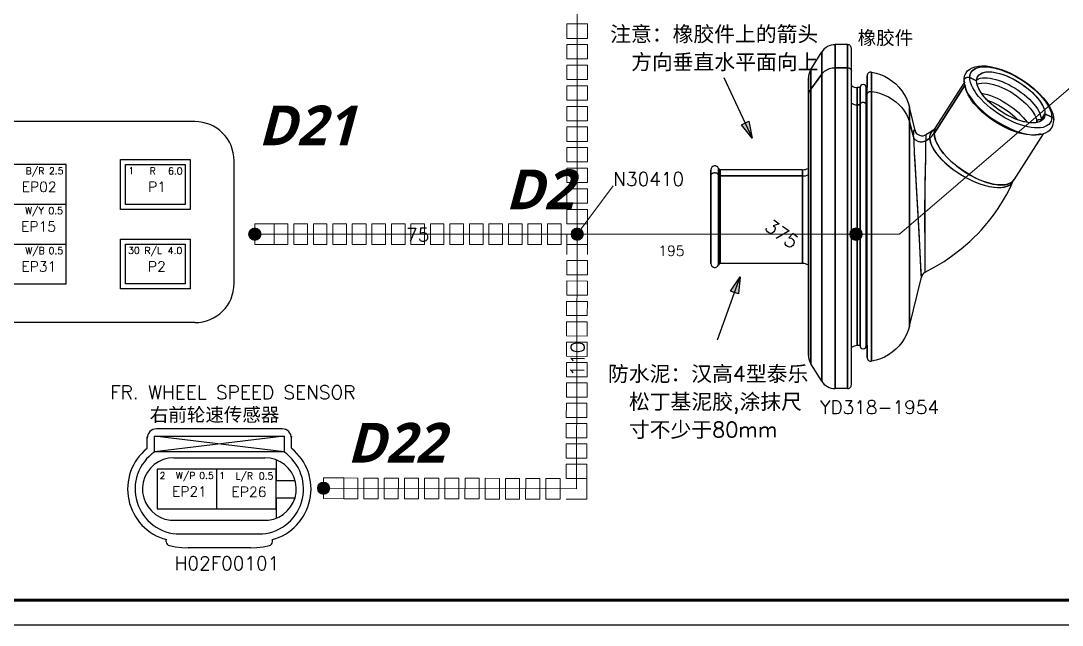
# Model space of a CAD drawing. Header units: millimetres. Extents: x 6 to 3615, y 6 to 858.
# Drawn here: x 893.5 to 1103.4, y 6.5 to 128.2 of the extents above; entities that cross this region are included whole.
import ezdxf

# ---------------------------------------------------------------- set-up
doc = ezdxf.new("R2010")
doc.units = ezdxf.units.MM
doc.styles.add('SegoeUIBoldItalic_Style', font='segoeuiz.ttf')
doc.styles.add('Simplex_Style', font='simplex_.ttf')

msp = doc.modelspace()

# ---------------------------------------------------------------- hatches: boundary and pattern name
for points in [[(1040.27, 108), (1040.93, 104.59), (1038.74, 107.29)], [(1036.57, 73.79), (1038.52, 76.67), (1038.16, 73.22)]]:
    msp.add_hatch(color=0).paths.add_polyline_path(points)
h = msp.add_hatch(color=0)
edge = h.paths.add_edge_path()
edge.add_arc((940.65, 85.27), 1.25, 0, 360)
h = msp.add_hatch(color=0)
edge = h.paths.add_edge_path()
edge.add_arc((940.65, 85.27), 1.25, 0, 360)
h = msp.add_hatch(color=0)
edge = h.paths.add_edge_path()
edge.add_arc((1005.65, 85.27), 1.25, 0, 360)
h = msp.add_hatch(color=0)
edge = h.paths.add_edge_path()
edge.add_arc((1005.65, 85.27), 1.25, 0, 360)
h = msp.add_hatch(color=0)
edge = h.paths.add_edge_path()
edge.add_arc((1061.85, 85.27), 1.25, 0, 360)
h = msp.add_hatch(color=0)
edge = h.paths.add_edge_path()
edge.add_arc((1061.85, 85.27), 1.25, 0, 360)
h = msp.add_hatch(color=0)
edge = h.paths.add_edge_path()
edge.add_arc((954.51, 34.08), 1.25, 0, 360)
h = msp.add_hatch(color=0)
edge = h.paths.add_edge_path()
edge.add_arc((954.51, 34.08), 1.25, 0, 360)

# ---------------------------------------------------------------- linework, layer by layer
at = {"color": 0, "linetype": 'Continuous', "lineweight": 13, "flags": 128}
for points in [[(1005.65, 195.27), (1005.65, 85.27)], [(1070.65, 85.27), (1105.65, 115.27)], [(1005.65, 85.27), (1012.9, 95.01)], [(1005.65, 85.27), (940.65, 85.27)], [(1005.65, 85.27), (1005.48, 33.95)], [(1005.65, 85.27), (1070.65, 85.27)], [(1005.48, 33.95), (954.51, 34.08)]]:
    msp.add_lwpolyline(points, dxfattribs=at)
for points in [[(1007.73, 124.7), (1007.73, 127.61), (1003.57, 127.61), (1003.57, 124.7), (1007.73, 124.7)], [(1007.73, 120.55), (1007.73, 123.46), (1003.57, 123.46), (1003.57, 120.55), (1007.73, 120.55)], [(1007.73, 116.4), (1007.73, 119.31), (1003.57, 119.31), (1003.57, 116.4), (1007.73, 116.4)], [(1007.73, 112.25), (1007.73, 115.16), (1003.57, 115.16), (1003.57, 112.25), (1007.73, 112.25)], [(1007.73, 108.1), (1007.73, 111.01), (1003.57, 111.01), (1003.57, 108.1), (1007.73, 108.1)], [(1007.73, 103.95), (1007.73, 106.86), (1003.57, 106.86), (1003.57, 103.95), (1007.73, 103.95)], [(1007.73, 99.8), (1007.73, 102.71), (1003.57, 102.71), (1003.57, 99.8), (1007.73, 99.8)], [(1007.73, 95.65), (1007.73, 98.56), (1003.57, 98.56), (1003.57, 95.65), (1007.73, 95.65)], [(1007.73, 91.5), (1007.73, 94.41), (1003.57, 94.41), (1003.57, 91.5), (1007.73, 91.5)], [(1007.73, 87.35), (1007.73, 90.25), (1003.57, 90.25), (1003.57, 87.35), (1007.73, 87.35)], [(940.65, 83.18), (940.65, 87.35)], [(940.65, 87.35), (944.58, 87.35)], [(944.58, 83.18), (947.34, 83.18), (947.34, 87.35), (944.58, 87.35), (944.58, 83.18)], [(948.52, 83.18), (951.27, 83.18), (951.27, 87.35), (948.52, 87.35), (948.52, 83.18)], [(952.45, 83.18), (955.2, 83.18), (955.2, 87.35), (952.45, 87.35), (952.45, 83.18)], [(956.38, 83.18), (959.13, 83.18), (959.13, 87.35), (956.38, 87.35), (956.38, 83.18)], [(960.31, 83.18), (963.07, 83.18), (963.07, 87.35), (960.31, 87.35), (960.31, 83.18)], [(964.24, 83.18), (967, 83.18), (967, 87.35), (964.24, 87.35), (964.24, 83.18)], [(968.18, 83.18), (970.93, 83.18), (970.93, 87.35), (968.18, 87.35), (968.18, 83.18)], [(972.11, 83.18), (974.86, 83.18), (974.86, 87.35), (972.11, 87.35), (972.11, 83.18)], [(976.04, 83.18), (978.79, 83.18), (978.79, 87.35), (976.04, 87.35), (976.04, 83.18)], [(979.97, 83.18), (982.73, 83.18), (982.73, 87.35), (979.97, 87.35), (979.97, 83.18)], [(983.91, 83.18), (986.66, 83.18), (986.66, 87.35), (983.91, 87.35), (983.91, 83.18)], [(987.84, 83.18), (990.59, 83.18), (990.59, 87.35), (987.84, 87.35), (987.84, 83.18)], [(991.77, 83.18), (994.52, 83.18), (994.52, 87.35), (991.77, 87.35), (991.77, 83.18)], [(995.7, 83.18), (998.46, 83.18), (998.46, 87.35), (995.7, 87.35), (995.7, 83.18)], [(999.64, 83.18), (1002.39, 83.18), (1002.39, 87.35), (999.64, 87.35), (999.64, 83.18)], [(1003.57, 87.35), (1003.57, 87.35)], [(1003.57, 87.35), (1003.57, 87.35)], [(1007.73, 83.18), (1007.73, 87.35)], [(1003.57, 85.27), (1003.55, 81.17)], [(1007.73, 85.26), (1003.57, 85.27)], [(1007.73, 85.26), (1007.72, 81.16)], [(940.65, 83.18), (944.58, 83.18)], [(1003.57, 83.18), (1007.73, 83.18)], [(1007.71, 77.05), (1007.72, 79.93), (1003.55, 79.94), (1003.54, 77.07), (1007.71, 77.05)], [(1007.69, 72.95), (1007.7, 75.82), (1003.54, 75.84), (1003.53, 72.96), (1007.69, 72.95)], [(1007.68, 68.85), (1007.69, 71.72), (1003.52, 71.73), (1003.51, 68.86), (1007.68, 68.85)], [(1007.67, 64.75), (1007.68, 67.62), (1003.51, 67.63), (1003.5, 64.76), (1007.67, 64.75)], [(1007.65, 60.64), (1007.66, 63.52), (1003.5, 63.53), (1003.49, 60.66), (1007.65, 60.64)], [(1007.64, 56.54), (1007.65, 59.41), (1003.48, 59.43), (1003.47, 56.55), (1007.64, 56.54)], [(1007.63, 52.44), (1007.64, 55.31), (1003.47, 55.32), (1003.46, 52.45), (1007.63, 52.44)], [(1007.61, 48.34), (1007.62, 51.21), (1003.46, 51.22), (1003.45, 48.35), (1007.61, 48.34)], [(1007.6, 44.23), (1007.61, 47.1), (1003.44, 47.12), (1003.43, 44.25), (1007.6, 44.23)], [(1007.59, 40.13), (1007.6, 43), (1003.43, 43.02), (1003.42, 40.14), (1007.59, 40.13)], [(1007.57, 36.03), (1007.58, 38.9), (1003.42, 38.91), (1003.41, 36.04), (1007.57, 36.03)], [(954.5, 31.99), (954.51, 36.16)], [(954.51, 36.16), (958.59, 36.15)], [(958.58, 31.98), (961.43, 31.98), (961.44, 36.14), (958.59, 36.15), (958.58, 31.98)], [(962.65, 31.97), (965.5, 31.97), (965.51, 36.13), (962.66, 36.14), (962.65, 31.97)], [(966.72, 31.96), (969.58, 31.96), (969.59, 36.12), (966.73, 36.13), (966.72, 31.96)], [(970.8, 31.95), (973.65, 31.95), (973.66, 36.11), (970.81, 36.12), (970.8, 31.95)], [(974.87, 31.94), (977.73, 31.94), (977.74, 36.1), (974.88, 36.11), (974.87, 31.94)], [(978.95, 31.93), (981.8, 31.93), (981.81, 36.09), (978.96, 36.1), (978.95, 31.93)], [(983.02, 31.92), (985.88, 31.92), (985.89, 36.08), (983.03, 36.09), (983.02, 31.92)], [(987.1, 31.91), (989.95, 31.91), (989.96, 36.07), (987.11, 36.08), (987.1, 31.91)], [(991.17, 31.9), (994.03, 31.9), (994.04, 36.06), (991.18, 36.07), (991.17, 31.9)], [(995.25, 31.89), (998.1, 31.89), (998.11, 36.05), (995.26, 36.06), (995.25, 31.89)], [(999.32, 31.88), (1002.18, 31.88), (1002.19, 36.04), (999.33, 36.05), (999.32, 31.88)], [(1003.41, 36.04), (1003.41, 36.04)], [(1003.41, 36.04), (1003.41, 36.04)], [(1007.56, 31.86), (1007.57, 36.03)], [(954.5, 31.99), (958.58, 31.98)], [(1003.4, 31.87), (1007.56, 31.86)]]:
    msp.add_lwpolyline(points, close=True, dxfattribs=at)
at = {"color": 0, "linetype": 'Continuous', "lineweight": 30, "flags": 128}
for points in [[(1052.74, 118.41), (1054.96, 121.96)], [(1054.96, 117.52), (1054.96, 121.96), (1054.96, 117.52)], [(1060.14, 118.8), (1060.14, 123.44), (1060.14, 118.8), (1057.63, 118.8), (1060.14, 118.8)], [(1060.14, 123.44), (1057.63, 123.44), (1057.63, 118.8), (1057.63, 123.44)], [(1060.93, 54.93), (1060.93, 122.65)], [(1052.74, 114.45), (1052.74, 118.41), (1052.74, 114.45), (1054.96, 117.52), (1052.74, 114.45)], [(1054.96, 117.52), (1055.12, 117.72), (1055.31, 117.91), (1055.52, 118.09), (1055.74, 118.25), (1055.98, 118.39), (1056.23, 118.52), (1056.5, 118.61), (1056.77, 118.7), (1057.05, 118.75), (1057.34, 118.79), (1057.63, 118.8)], [(1054.96, 117.52), (1055.12, 117.72), (1055.31, 117.91), (1055.52, 118.09), (1055.74, 118.25), (1055.98, 118.39), (1056.23, 118.52), (1056.5, 118.61), (1056.77, 118.7), (1057.05, 118.75), (1057.34, 118.79), (1057.63, 118.8)], [(1060.14, 54.15), (1060.14, 118.8), (1060.14, 54.15), (1057.63, 54.15), (1057.63, 118.8), (1057.63, 54.15)], [(1060.14, 118.8), (1060.22, 118.79), (1060.29, 118.78), (1060.37, 118.77), (1060.44, 118.75), (1060.51, 118.72), (1060.58, 118.68), (1060.64, 118.64), (1060.7, 118.6), (1060.75, 118.55), (1060.79, 118.49), (1060.83, 118.44), (1060.87, 118.38), (1060.89, 118.32), (1060.91, 118.25), (1060.92, 118.18), (1060.93, 118.12)], [(1060.14, 118.8), (1060.22, 118.79), (1060.29, 118.78), (1060.37, 118.77), (1060.44, 118.75), (1060.51, 118.72), (1060.58, 118.68), (1060.64, 118.64), (1060.7, 118.6), (1060.75, 118.55), (1060.79, 118.49), (1060.83, 118.44), (1060.87, 118.38), (1060.89, 118.32), (1060.91, 118.25), (1060.92, 118.18), (1060.93, 118.12)], [(1064.99, 117.92), (1065.89, 117.72), (1066.76, 117.44), (1067.6, 117.08), (1068.4, 116.63), (1069.16, 116.11), (1069.86, 115.52), (1070.5, 114.87), (1071.08, 114.15), (1071.58, 113.39), (1072, 112.57), (1072.35, 111.72), (1072.61, 110.85)], [(1064.99, 114.02), (1064.99, 117.92), (1064.99, 114.02)], [(1083.63, 116.19), (1083.67, 116.72), (1083.82, 117.27), (1084.06, 117.74), (1084.36, 118.13), (1084.78, 118.49), (1085.29, 118.78), (1085.85, 118.99), (1086.51, 119.12), (1087.23, 119.18), (1088.1, 119.15), (1089.15, 118.99), (1090.26, 118.72), (1091.41, 118.34), (1092.73, 117.8), (1094.04, 117.13), (1095.33, 116.36), (1096.57, 115.52), (1097.72, 114.6), (1098.77, 113.63), (1099.6, 112.75), (1100.3, 111.85), (1100.88, 110.96), (1101.28, 110.19), (1101.53, 109.51), (1101.68, 108.86), (1101.73, 108.26)], [(1084.8, 116.79), (1084.84, 117.23), (1084.96, 117.63), (1085.15, 117.99), (1085.42, 118.29), (1085.77, 118.55), (1086.19, 118.74), (1086.67, 118.88), (1087.22, 118.97), (1087.82, 118.99), (1088.47, 118.95), (1089.16, 118.86), (1089.9, 118.7), (1090.66, 118.49), (1091.45, 118.23), (1092.25, 117.91), (1093.06, 117.54), (1093.87, 117.13), (1094.67, 116.68), (1095.46, 116.19), (1096.22, 115.67), (1096.96, 115.12), (1097.65, 114.54), (1098.3, 113.96), (1098.9, 113.36), (1099.45, 112.75), (1099.93, 112.15), (1100.35, 111.55), (1100.7, 110.96), (1100.97, 110.4), (1101.17, 109.85), (1101.28, 109.34), (1101.33, 108.85)], [(1084.8, 116.79), (1084.83, 117.22), (1084.95, 117.61), (1085.13, 117.96), (1085.39, 118.26), (1085.72, 118.51), (1086.11, 118.71), (1086.57, 118.86), (1087.08, 118.95), (1087.65, 118.99), (1088.27, 118.97), (1088.93, 118.9), (1089.63, 118.77), (1090.36, 118.58), (1091.11, 118.35), (1091.89, 118.06), (1092.67, 117.73), (1093.45, 117.35), (1094.24, 116.93), (1095.01, 116.48), (1095.76, 115.99), (1096.49, 115.47), (1097.19, 114.93), (1097.85, 114.37), (1098.47, 113.79), (1099.04, 113.21), (1099.56, 112.62), (1100.01, 112.04), (1100.41, 111.46), (1100.73, 110.89), (1100.99, 110.34), (1101.17, 109.82), (1101.29, 109.32), (1101.33, 108.85)], [(1086.17, 116.12), (1086.21, 116.48), (1086.3, 116.81), (1086.45, 117.1), (1086.67, 117.35), (1086.94, 117.56), (1087.27, 117.73), (1087.65, 117.85), (1088.08, 117.93), (1088.55, 117.96), (1089.07, 117.95), (1089.62, 117.88), (1090.2, 117.77), (1090.81, 117.62), (1091.44, 117.42), (1092.08, 117.19), (1092.73, 116.91), (1093.39, 116.6), (1094.04, 116.25), (1094.68, 115.87), (1095.31, 115.46), (1095.92, 115.03), (1096.5, 114.58), (1097.05, 114.11), (1097.57, 113.63), (1098.04, 113.14), (1098.47, 112.66), (1098.85, 112.17), (1099.18, 111.68), (1099.45, 111.21), (1099.67, 110.76), (1099.82, 110.32), (1099.92, 109.9), (1099.95, 109.51)], [(1086.17, 116.12), (1086.21, 116.49), (1086.31, 116.83), (1086.47, 117.13), (1086.7, 117.38), (1086.99, 117.59), (1087.33, 117.76), (1087.74, 117.87), (1088.19, 117.94), (1088.69, 117.96), (1089.23, 117.93), (1089.82, 117.85), (1090.42, 117.72), (1091.06, 117.55), (1091.72, 117.33), (1092.39, 117.06), (1093.06, 116.76), (1093.73, 116.41), (1094.4, 116.04), (1095.06, 115.63), (1095.7, 115.19), (1096.31, 114.73), (1096.89, 114.26), (1097.43, 113.77), (1097.93, 113.27), (1098.38, 112.76), (1098.79, 112.26), (1099.13, 111.76), (1099.42, 111.27), (1099.65, 110.8), (1099.82, 110.35), (1099.91, 109.92), (1099.95, 109.51)], [(1035.23, 116.81), (1040.93, 104.59)], [(1052.27, 79.06), (1052.27, 67.53), (1052.27, 79.06), (1052.27, 64.59), (1052.27, 67.53), (1052.27, 64.24), (1052.27, 116.74), (1052.27, 98.53), (1052.27, 113.35), (1052.27, 98.53)], [(1054.96, 55.63), (1054.96, 117.52), (1054.96, 55.63), (1052.74, 59.17), (1052.74, 114.45), (1052.74, 59.17)], [(1063.92, 62.81), (1063.92, 111.3), (1063.92, 62.81), (1064.08, 62.81), (1064.08, 60.45), (1064.08, 117.14), (1064.08, 114.78), (1063.92, 114.78)], [(1077.91, 106.67), (1083.66, 115.67)], [(1083.63, 116.19), (1083.63, 116.26), (1083.64, 116.32), (1083.66, 116.38), (1083.68, 116.44), (1083.71, 116.5), (1083.75, 116.56), (1083.79, 116.61), (1083.84, 116.66), (1083.9, 116.7), (1083.95, 116.74), (1084.02, 116.78), (1084.08, 116.81), (1084.15, 116.83), (1084.22, 116.85), (1084.29, 116.86), (1084.37, 116.87), (1084.44, 116.87), (1084.52, 116.87), (1084.59, 116.86), (1084.66, 116.84), (1084.73, 116.82), (1084.8, 116.79)], [(1083.83, 115.74), (1083.78, 115.79), (1083.74, 115.85), (1083.7, 115.9), (1083.67, 115.96), (1083.65, 116.03), (1083.64, 116.09), (1083.63, 116.16), (1083.63, 116.22), (1083.64, 116.29), (1083.65, 116.35), (1083.67, 116.42), (1083.7, 116.48), (1083.74, 116.54), (1083.78, 116.59), (1083.83, 116.64), (1083.88, 116.69), (1083.93, 116.73), (1084, 116.77), (1084.07, 116.8), (1084.14, 116.83), (1084.21, 116.85), (1084.28, 116.86), (1084.36, 116.87), (1084.43, 116.87), (1084.51, 116.87), (1084.58, 116.86), (1084.66, 116.84), (1084.73, 116.82), (1084.8, 116.79)], [(1083.63, 116.19), (1083.67, 115.6), (1083.83, 114.94), (1084.08, 114.26), (1084.47, 113.49), (1084.97, 112.71), (1085.67, 111.81), (1086.57, 110.83), (1087.64, 109.85), (1088.79, 108.93), (1090.02, 108.08), (1091.32, 107.32), (1092.63, 106.65), (1093.97, 106.09), (1095.24, 105.68), (1096.34, 105.43), (1097.26, 105.3), (1098.12, 105.27), (1098.85, 105.32), (1099.51, 105.46), (1100.07, 105.66), (1100.53, 105.92), (1100.97, 106.29), (1101.3, 106.7), (1101.53, 107.15), (1101.68, 107.68), (1101.73, 108.26)], [(1101.33, 108.85), (1101.29, 108.42), (1101.17, 108.03), (1100.99, 107.68), (1100.73, 107.38), (1100.41, 107.13), (1100.01, 106.93), (1099.56, 106.78), (1099.04, 106.69), (1098.47, 106.65), (1097.85, 106.67), (1097.19, 106.74), (1096.49, 106.87), (1095.76, 107.06), (1095.01, 107.29), (1094.24, 107.58), (1093.45, 107.91), (1092.67, 108.29), (1091.89, 108.71), (1091.11, 109.16), (1090.36, 109.65), (1089.63, 110.17), (1088.93, 110.71), (1088.27, 111.27), (1087.65, 111.85), (1087.08, 112.43), (1086.57, 113.02), (1086.11, 113.6), (1085.72, 114.18), (1085.39, 114.75), (1085.13, 115.29), (1084.95, 115.82), (1084.83, 116.32), (1084.8, 116.79)], [(1101.33, 108.85), (1101.29, 108.42), (1101.17, 108.03), (1100.99, 107.68), (1100.73, 107.38), (1100.41, 107.13), (1100.01, 106.93), (1099.56, 106.78), (1099.04, 106.69), (1098.47, 106.65), (1097.85, 106.67), (1097.19, 106.74), (1096.49, 106.87), (1095.76, 107.06), (1095.01, 107.29), (1094.24, 107.58), (1093.45, 107.91), (1092.67, 108.29), (1091.89, 108.71), (1091.11, 109.16), (1090.36, 109.65), (1089.63, 110.17), (1088.93, 110.71), (1088.27, 111.27), (1087.65, 111.85), (1087.08, 112.43), (1086.57, 113.02), (1086.11, 113.6), (1085.72, 114.18), (1085.39, 114.75), (1085.13, 115.29), (1084.95, 115.82), (1084.83, 116.32), (1084.8, 116.79)], [(1086.17, 116.12), (1084.8, 116.79), (1086.17, 116.12)], [(1099.95, 109.51), (1099.92, 109.15), (1099.82, 108.83), (1099.67, 108.54), (1099.45, 108.29), (1099.18, 108.08), (1098.85, 107.91), (1098.47, 107.79), (1098.04, 107.71), (1097.57, 107.68), (1097.05, 107.7), (1096.5, 107.76), (1095.92, 107.86), (1095.31, 108.02), (1094.68, 108.21), (1094.04, 108.45), (1093.39, 108.73), (1092.73, 109.04), (1092.08, 109.39), (1091.44, 109.77), (1090.81, 110.18), (1090.2, 110.61), (1089.62, 111.06), (1089.07, 111.53), (1088.55, 112.01), (1088.08, 112.49), (1087.65, 112.98), (1087.27, 113.47), (1086.94, 113.96), (1086.67, 114.43), (1086.45, 114.88), (1086.3, 115.32), (1086.21, 115.74), (1086.17, 116.12)], [(1099.95, 109.51), (1099.91, 109.14), (1099.82, 108.81), (1099.65, 108.51), (1099.42, 108.26), (1099.13, 108.05), (1098.79, 107.88), (1098.38, 107.77), (1097.93, 107.7), (1097.43, 107.68), (1096.89, 107.71), (1096.31, 107.79), (1095.7, 107.92), (1095.06, 108.09), (1094.4, 108.32), (1093.73, 108.58), (1093.06, 108.88), (1092.39, 109.23), (1091.72, 109.6), (1091.06, 110.01), (1090.42, 110.45), (1089.82, 110.91), (1089.23, 111.38), (1088.69, 111.87), (1088.19, 112.37), (1087.74, 112.88), (1087.33, 113.38), (1086.99, 113.88), (1086.7, 114.37), (1086.47, 114.84), (1086.31, 115.29), (1086.21, 115.72), (1086.17, 116.12)], [(1086.19, 116.38), (1086.52, 116.54), (1086.9, 116.66), (1087.33, 116.74), (1087.8, 116.77), (1088.32, 116.75), (1088.87, 116.69), (1089.46, 116.58), (1090.06, 116.42), (1090.69, 116.23), (1091.33, 115.99), (1091.99, 115.71), (1092.64, 115.39), (1093.29, 115.04), (1093.93, 114.67), (1094.56, 114.26), (1095.17, 113.83), (1095.75, 113.37), (1096.3, 112.91), (1096.81, 112.43), (1097.29, 111.95), (1097.71, 111.46), (1098.09, 110.97), (1098.42, 110.49), (1098.69, 110.02), (1098.91, 109.56), (1099.06, 109.12), (1099.15, 108.71), (1099.18, 108.32)], [(1086.19, 116.38), (1086.52, 116.54), (1086.9, 116.66), (1087.33, 116.74), (1087.8, 116.77), (1088.32, 116.75), (1088.87, 116.69), (1089.46, 116.58), (1090.06, 116.42), (1090.69, 116.23), (1091.33, 115.99), (1091.99, 115.71), (1092.64, 115.39), (1093.29, 115.04), (1093.93, 114.67), (1094.56, 114.26), (1095.17, 113.83), (1095.75, 113.37), (1096.3, 112.91), (1096.81, 112.43), (1097.29, 111.95), (1097.71, 111.46), (1098.09, 110.97), (1098.42, 110.49), (1098.69, 110.02), (1098.91, 109.56), (1099.06, 109.12), (1099.15, 108.71), (1099.18, 108.32)], [(1086.26, 115.46), (1086.65, 115.61), (1087.18, 115.71), (1087.86, 115.72), (1088.69, 115.62), (1089.6, 115.41), (1090.67, 115.05), (1091.85, 114.54), (1093.04, 113.9), (1094.18, 113.16), (1095.24, 112.35), (1096.19, 111.49), (1096.96, 110.66), (1097.5, 109.93), (1097.91, 109.24), (1098.14, 108.72), (1098.27, 108.22), (1098.31, 107.87)], [(1052.27, 113), (1052.28, 113.25), (1052.32, 113.51), (1052.39, 113.75), (1052.48, 113.99), (1052.6, 114.22), (1052.74, 114.45)], [(1052.27, 113), (1052.28, 113.25), (1052.32, 113.51), (1052.39, 113.75), (1052.48, 113.99), (1052.6, 114.22), (1052.74, 114.45)], [(1062.66, 111.3), (1062.66, 114.78), (1062.66, 111.3), (1062.11, 111.3), (1062.66, 111.3)], [(1062.66, 114.78), (1062.11, 114.78), (1062.11, 111.3), (1062.11, 114.78)], [(1063.92, 111.3), (1063.92, 114.78), (1063.92, 111.3)], [(1064.08, 113.34), (1064.08, 113.41), (1064.09, 113.47), (1064.11, 113.54), (1064.14, 113.6), (1064.17, 113.66), (1064.21, 113.72), (1064.25, 113.77), (1064.3, 113.82), (1064.35, 113.86), (1064.41, 113.9), (1064.48, 113.94), (1064.55, 113.97), (1064.62, 113.99), (1064.69, 114.01), (1064.77, 114.02), (1064.84, 114.02), (1064.92, 114.02), (1064.99, 114.02)], [(1064.08, 113.34), (1064.08, 113.41), (1064.09, 113.47), (1064.11, 113.54), (1064.14, 113.6), (1064.17, 113.66), (1064.21, 113.72), (1064.25, 113.77), (1064.3, 113.82), (1064.35, 113.86), (1064.41, 113.9), (1064.48, 113.94), (1064.55, 113.97), (1064.62, 113.99), (1064.69, 114.01), (1064.77, 114.02), (1064.84, 114.02), (1064.92, 114.02), (1064.99, 114.02)], [(1064.99, 114.02), (1065.89, 113.85), (1066.76, 113.6), (1067.6, 113.29), (1068.4, 112.9), (1069.16, 112.45), (1069.86, 111.94), (1070.5, 111.37), (1071.08, 110.76), (1071.58, 110.09), (1072, 109.39), (1072.35, 108.65), (1072.61, 107.89)], [(1064.99, 114.02), (1065.89, 113.85), (1066.76, 113.6), (1067.6, 113.29), (1068.4, 112.9), (1069.16, 112.45), (1069.86, 111.94), (1070.5, 111.37), (1071.08, 110.76), (1071.58, 110.09), (1072, 109.39), (1072.35, 108.65), (1072.61, 107.89)], [(1064.99, 59.67), (1064.99, 114.02), (1064.99, 59.67)], [(1083.88, 115.35), (1077.61, 105.56), (1083.88, 115.35)], [(1099.02, 105.46), (1098.56, 105.32), (1098.04, 105.24), (1097.47, 105.21), (1096.85, 105.24), (1096.18, 105.32), (1095.48, 105.46), (1094.76, 105.64), (1094, 105.88), (1093.23, 106.17), (1092.45, 106.51), (1091.67, 106.89), (1090.89, 107.31), (1090.13, 107.76), (1089.38, 108.25), (1088.66, 108.77), (1087.96, 109.31), (1087.31, 109.87), (1086.7, 110.44), (1086.13, 111.02), (1085.62, 111.6), (1085.17, 112.18), (1084.78, 112.76), (1084.46, 113.32), (1084.21, 113.86), (1084.02, 114.39), (1083.91, 114.88), (1083.88, 115.35)], [(1099.02, 105.46), (1098.56, 105.32), (1098.04, 105.24), (1097.47, 105.21), (1096.85, 105.24), (1096.18, 105.32), (1095.48, 105.46), (1094.76, 105.64), (1094, 105.88), (1093.23, 106.17), (1092.45, 106.51), (1091.67, 106.89), (1090.89, 107.31), (1090.13, 107.76), (1089.38, 108.25), (1088.66, 108.77), (1087.96, 109.31), (1087.31, 109.87), (1086.7, 110.44), (1086.13, 111.02), (1085.62, 111.6), (1085.17, 112.18), (1084.78, 112.76), (1084.46, 113.32), (1084.21, 113.86), (1084.02, 114.39), (1083.91, 114.88), (1083.88, 115.35)], [(1087.12, 113.68), (1087.72, 113.56), (1088.34, 113.39), (1088.97, 113.18), (1089.63, 112.92), (1090.29, 112.63), (1090.95, 112.3), (1091.6, 111.94), (1092.24, 111.54), (1092.87, 111.12), (1093.47, 110.68), (1094.05, 110.22), (1094.59, 109.74), (1095.1, 109.26), (1095.55, 108.77), (1095.97, 108.28), (1096.33, 107.79)], [(1052.27, 60.84), (1052.27, 113), (1052.27, 60.84)], [(1062.66, 62.81), (1062.66, 111.3), (1062.66, 62.81), (1062.11, 62.81), (1062.11, 111.3), (1062.11, 62.81)], [(1062.66, 111.3), (1062.66, 111.35), (1062.67, 111.4), (1062.68, 111.46), (1062.71, 111.51), (1062.73, 111.55), (1062.77, 111.6), (1062.8, 111.64), (1062.84, 111.68), (1062.89, 111.72), (1062.94, 111.75), (1062.99, 111.78), (1063.05, 111.8), (1063.11, 111.82), (1063.17, 111.83), (1063.23, 111.84), (1063.29, 111.84), (1063.35, 111.84), (1063.41, 111.83), (1063.47, 111.82), (1063.53, 111.8), (1063.59, 111.78), (1063.64, 111.75), (1063.69, 111.72), (1063.73, 111.68), (1063.78, 111.64), (1063.81, 111.6), (1063.84, 111.55), (1063.87, 111.51), (1063.89, 111.46), (1063.91, 111.4), (1063.92, 111.35), (1063.92, 111.3)], [(1062.66, 111.3), (1062.66, 111.35), (1062.67, 111.4), (1062.68, 111.46), (1062.71, 111.51), (1062.73, 111.55), (1062.77, 111.6), (1062.8, 111.64), (1062.84, 111.68), (1062.89, 111.72), (1062.94, 111.75), (1062.99, 111.78), (1063.05, 111.8), (1063.11, 111.82), (1063.17, 111.83), (1063.23, 111.84), (1063.29, 111.84), (1063.35, 111.84), (1063.41, 111.83), (1063.47, 111.82), (1063.53, 111.8), (1063.59, 111.78), (1063.64, 111.75), (1063.69, 111.72), (1063.73, 111.68), (1063.78, 111.64), (1063.81, 111.6), (1063.84, 111.55), (1063.87, 111.51), (1063.89, 111.46), (1063.91, 111.4), (1063.92, 111.35), (1063.92, 111.3)], [(1064.08, 111.3), (1063.92, 111.3), (1064.08, 111.3)], [(1088.33, 112.23), (1089.39, 111.82), (1090.58, 111.23), (1091.76, 110.53), (1092.87, 109.74), (1093.88, 108.89), (1094.51, 108.28)], [(1073.82, 105.9), (1072.61, 110.85), (1072.61, 107.89), (1073.47, 104.85), (1072.61, 107.89), (1072.61, 110.85)], [(1099.18, 108.32), (1099.95, 109.51), (1101.33, 108.85), (1099.95, 109.51), (1099.18, 108.32), (1099.17, 108.07)], [(928.59, 107.94), (696.64, 107.94)], [(1072.61, 66.74), (1072.61, 107.89), (1072.61, 66.74), (1075.03, 76.61)], [(1098.31, 107.87), (1098.31, 107.92), (1098.32, 107.97), (1098.33, 108.02), (1098.35, 108.06), (1098.37, 108.11), (1098.4, 108.15), (1098.43, 108.19), (1098.47, 108.22), (1098.51, 108.26), (1098.55, 108.29), (1098.6, 108.32), (1098.65, 108.34), (1098.7, 108.36), (1098.75, 108.37), (1098.81, 108.38), (1098.86, 108.39), (1098.92, 108.39), (1098.97, 108.38), (1099.03, 108.37), (1099.08, 108.36), (1099.13, 108.34), (1099.18, 108.32)], [(1098.31, 107.87), (1098.31, 107.92), (1098.32, 107.97), (1098.33, 108.02), (1098.35, 108.06), (1098.37, 108.11), (1098.4, 108.15), (1098.43, 108.19), (1098.47, 108.22), (1098.51, 108.26), (1098.55, 108.29), (1098.6, 108.32), (1098.65, 108.34), (1098.7, 108.36), (1098.75, 108.37), (1098.81, 108.38), (1098.86, 108.39), (1098.92, 108.39), (1098.97, 108.38), (1099.03, 108.37), (1099.08, 108.36), (1099.13, 108.34), (1099.18, 108.32)], [(1101.33, 108.85), (1101.39, 108.82), (1101.45, 108.78), (1101.51, 108.73), (1101.56, 108.68), (1101.6, 108.63), (1101.64, 108.57), (1101.67, 108.51), (1101.7, 108.45), (1101.72, 108.39), (1101.73, 108.32), (1101.73, 108.26)], [(1101.33, 108.85), (1101.39, 108.82), (1101.45, 108.78), (1101.51, 108.73), (1101.56, 108.68), (1101.6, 108.63), (1101.64, 108.57), (1101.67, 108.51), (1101.7, 108.45), (1101.72, 108.39), (1101.73, 108.32), (1101.73, 108.26)], [(1073.47, 104.85), (1073.5, 105.82), (1073.54, 106.11), (1073.59, 106.24), (1073.61, 106.28), (1073.63, 106.29), (1073.65, 106.29), (1073.66, 106.28), (1073.69, 106.25), (1073.78, 106.06), (1073.81, 105.93)], [(1073.47, 104.85), (1073.48, 105.56), (1073.53, 106.04), (1073.58, 106.24), (1073.6, 106.27), (1073.61, 106.28), (1073.64, 106.29), (1073.65, 106.28), (1073.68, 106.26), (1073.72, 106.2), (1073.81, 105.93)], [(1073.81, 105.94), (1074, 105.62), (1074.26, 105.38), (1074.63, 105.18), (1075.05, 105.09), (1075.42, 105.1), (1075.75, 105.2), (1075.9, 105.27)], [(1075.9, 105.27), (1075.9, 105.27), (1075.91, 105.26), (1075.91, 105.25), (1075.92, 105.2), (1075.95, 104.54), (1075.95, 104.08)], [(1077.58, 106.32), (1076.76, 105.77), (1075.91, 105.27)], [(1075.91, 105.27), (1075.91, 105.27), (1075.91, 105.26), (1075.92, 105.24), (1075.93, 105.16), (1075.95, 104.29), (1075.95, 104.08)], [(1076.71, 104.61), (1076.76, 105.03), (1076.86, 105.41), (1077.04, 105.75), (1077.27, 106.05), (1077.58, 106.32)], [(1076.72, 104.62), (1076.75, 105.03), (1076.86, 105.4), (1077.03, 105.75), (1077.27, 106.05), (1077.57, 106.31)], [(1077.61, 105.56), (1077.63, 105.87), (1077.69, 106.16), (1077.78, 106.43), (1077.91, 106.68)], [(1077.61, 105.57), (1077.65, 105.97), (1077.74, 106.34), (1077.91, 106.67)], [(1077.61, 105.57), (1077.65, 105.06), (1077.78, 104.52), (1077.97, 103.96), (1078.17, 103.53), (1078.41, 103.09), (1078.98, 102.21), (1079.57, 101.46), (1080.24, 100.71), (1080.97, 99.99), (1081.56, 99.47), (1082.18, 98.97), (1083.48, 98.02), (1084.85, 97.17), (1086.15, 96.49), (1087.47, 95.93), (1088.13, 95.7), (1088.78, 95.51), (1089.41, 95.36), (1090.02, 95.25), (1090.54, 95.19), (1091.04, 95.17), (1091.5, 95.18), (1091.93, 95.23), (1092.47, 95.36), (1092.93, 95.57), (1093.32, 95.83), (1093.51, 96.02), (1093.66, 96.23)], [(1093.73, 96.35), (1093.48, 95.99), (1093.13, 95.69), (1092.71, 95.47), (1092.22, 95.3), (1091.82, 95.23), (1091.39, 95.18), (1090.92, 95.18), (1090.44, 95.21), (1089.44, 95.36), (1088.54, 95.58), (1087.62, 95.88), (1086.71, 96.24), (1086.03, 96.55), (1085.34, 96.89), (1084.24, 97.52), (1083.17, 98.22), (1082.15, 98.98), (1081.19, 99.79), (1080.31, 100.64), (1079.52, 101.53), (1078.94, 102.28), (1078.45, 103.03), (1078.05, 103.79), (1077.82, 104.4), (1077.66, 105), (1077.61, 105.56)], [(1099.58, 105.48), (1093.66, 96.23)], [(1075.95, 104.08), (1075.83, 104.01), (1075.7, 103.95), (1075.56, 103.9), (1075.42, 103.86), (1075.28, 103.83), (1075.13, 103.81), (1074.98, 103.81), (1074.83, 103.82), (1074.68, 103.84), (1074.54, 103.87), (1074.4, 103.91), (1074.27, 103.97), (1074.14, 104.03), (1074.02, 104.1), (1073.91, 104.19), (1073.81, 104.28), (1073.72, 104.38), (1073.64, 104.49), (1073.57, 104.61), (1073.51, 104.72), (1073.47, 104.85)], [(1073.47, 104.85), (1073.48, 103.87), (1073.59, 101.56), (1073.84, 97.24), (1074.64, 82.95), (1074.86, 78.45), (1074.95, 77.01), (1074.99, 76.67), (1075, 76.59), (1075.01, 76.58), (1075.01, 76.58), (1075.01, 76.57), (1075.01, 76.57), (1075.02, 76.58), (1075.02, 76.58), (1075.02, 76.59)], [(1073.47, 104.85), (1073.48, 103.92), (1073.58, 101.64), (1073.68, 99.89), (1073.91, 96.19), (1074.49, 85.8), (1074.85, 78.81), (1074.96, 76.97), (1074.99, 76.67), (1075.01, 76.61), (1075.01, 76.6), (1075.02, 76.6), (1075.02, 76.6), (1075.02, 76.6), (1075.02, 76.6), (1075.03, 76.61)], [(1075.95, 104.08), (1075.83, 104.01), (1075.7, 103.95), (1075.56, 103.9), (1075.42, 103.86), (1075.28, 103.83), (1075.13, 103.81), (1074.98, 103.81), (1074.83, 103.82), (1074.68, 103.84), (1074.54, 103.87), (1074.4, 103.91), (1074.27, 103.97), (1074.14, 104.03), (1074.02, 104.1), (1073.91, 104.19), (1073.81, 104.28), (1073.72, 104.38), (1073.64, 104.49), (1073.57, 104.61), (1073.51, 104.72), (1073.47, 104.85)], [(1075.82, 77.6), (1075.82, 77.6), (1075.82, 77.61), (1075.8, 78.43), (1075.77, 82.36), (1075.76, 88.7), (1075.82, 95.76), (1075.9, 100.33), (1075.94, 103.08), (1075.95, 104.08)], [(1075.82, 77.6), (1075.82, 77.6), (1075.82, 77.59), (1075.82, 77.59), (1075.81, 77.6), (1075.81, 77.61), (1075.79, 77.91), (1075.77, 79.78), (1075.78, 88.2), (1075.82, 94.48), (1075.91, 100.98), (1075.95, 104.08)], [(1076.72, 104.62), (1075.95, 104.08), (1076.72, 104.62)], [(1076.71, 104.61), (1076.77, 104.11), (1076.92, 103.53), (1077.2, 102.87), (1077.61, 102.16), (1078.24, 101.28), (1079.05, 100.36), (1080.01, 99.44), (1080.98, 98.63), (1082.05, 97.86), (1083.19, 97.13), (1084.38, 96.47), (1085.49, 95.94), (1086.61, 95.49), (1087.72, 95.12), (1088.79, 94.86), (1089.74, 94.71), (1090.62, 94.65), (1091.41, 94.7), (1092.08, 94.84), (1092.62, 95.05), (1093.04, 95.33), (1093.35, 95.66), (1093.55, 96.03)], [(1076.72, 104.62), (1076.76, 104.14), (1076.88, 103.64), (1077.07, 103.13), (1077.26, 102.74), (1077.48, 102.35), (1077.96, 101.64), (1078.52, 100.95), (1079.15, 100.27), (1079.67, 99.77), (1080.21, 99.28), (1081.36, 98.37), (1082.64, 97.49), (1083.98, 96.7), (1085.36, 96.01), (1086.09, 95.7), (1086.81, 95.42), (1087.77, 95.11), (1088.72, 94.87), (1089.64, 94.71), (1090.4, 94.65), (1091.11, 94.66), (1091.77, 94.75), (1092.11, 94.84), (1092.42, 94.96), (1092.79, 95.15), (1093.1, 95.39), (1093.36, 95.68), (1093.56, 96.03)], [(746.62, 75.27), (746.62, 99.27), (722.62, 99.27), (722.62, 75.27), (902.62, 75.27), (902.62, 91.27), (722.62, 91.27)], [(902.62, 91.27), (902.62, 99.27), (878.62, 99.27), (878.62, 75.27)], [(913.6, 100.28), (927.63, 100.28), (927.63, 90.26), (913.6, 90.26), (913.6, 100.28)], [(926.63, 99.28), (926.63, 91.26), (914.6, 91.26), (914.6, 99.28), (926.63, 99.28)], [(936.47, 75.32), (936.47, 100.07)], [(1075.88, 99.52), (1075.89, 99.62)], [(1075.9, 100.04), (1075.89, 99.93)], [(1082.61, 98.64), (1082.29, 98.87)], [(1032.58, 96.98), (1032.58, 98.24), (1032.58, 80.61), (1032.58, 81.97), (1032.58, 80.92), (1032.58, 96.98)], [(1032.58, 96.98), (1032.58, 97.04), (1032.59, 97.11), (1032.61, 97.17), (1032.64, 97.23), (1032.67, 97.29), (1032.71, 97.35), (1032.75, 97.4), (1032.8, 97.45), (1032.86, 97.5), (1032.92, 97.54), (1032.98, 97.57), (1033.05, 97.6), (1033.12, 97.63), (1033.2, 97.64), (1033.27, 97.65), (1033.35, 97.66), (1033.42, 97.66), (1033.5, 97.65), (1033.57, 97.64), (1033.65, 97.61), (1033.72, 97.59), (1033.78, 97.56), (1033.84, 97.52), (1033.9, 97.48), (1033.96, 97.43), (1034.01, 97.38), (1034.05, 97.32), (1034.08, 97.27), (1034.11, 97.2)], [(1032.58, 96.98), (1032.58, 97.04), (1032.59, 97.11), (1032.61, 97.17), (1032.64, 97.23), (1032.67, 97.29), (1032.71, 97.35), (1032.75, 97.4), (1032.8, 97.45), (1032.86, 97.5), (1032.92, 97.54), (1032.98, 97.57), (1033.05, 97.6), (1033.12, 97.63), (1033.2, 97.64), (1033.27, 97.65), (1033.35, 97.66), (1033.42, 97.66), (1033.5, 97.65), (1033.57, 97.64), (1033.65, 97.61), (1033.72, 97.59), (1033.78, 97.56), (1033.84, 97.52), (1033.9, 97.48), (1033.96, 97.43), (1034.01, 97.38), (1034.05, 97.32), (1034.08, 97.27), (1034.11, 97.2)], [(1032.58, 79.35), (1032.58, 96.98), (1032.58, 79.35)], [(1032.58, 81.97), (1032.58, 96.67), (1032.58, 81.97)], [(1034.11, 97.2), (1034.11, 98.51), (1034.11, 97.2)], [(1034.48, 96.98), (1034.44, 96.98), (1034.41, 96.98), (1034.37, 96.99), (1034.34, 97), (1034.3, 97.02), (1034.27, 97.03), (1034.24, 97.05), (1034.21, 97.07), (1034.18, 97.09), (1034.16, 97.12), (1034.14, 97.15), (1034.12, 97.17), (1034.11, 97.2)], [(1034.48, 96.98), (1034.44, 96.98), (1034.41, 96.98), (1034.37, 96.99), (1034.34, 97), (1034.3, 97.02), (1034.27, 97.03), (1034.24, 97.05), (1034.21, 97.07), (1034.18, 97.09), (1034.16, 97.12), (1034.14, 97.15), (1034.12, 97.17), (1034.11, 97.2)], [(1034.11, 79.08), (1034.11, 97.2), (1034.11, 79.08)], [(1051.05, 96.98), (1034.48, 96.98), (1051.05, 96.98), (1051.05, 98.24), (1051.05, 96.98)], [(1051.05, 98.24), (1034.48, 98.24), (1034.48, 96.98), (1034.48, 98.24)], [(1051.05, 79.35), (1051.05, 96.98), (1051.05, 79.35), (1034.48, 79.35), (1034.48, 96.98), (1034.48, 79.35)], [(1075.82, 77.59), (1077.74, 78.65), (1079.6, 79.79), (1081.37, 81.01), (1083.06, 82.32), (1083.93, 83.05), (1084.78, 83.8), (1085.6, 84.57), (1086.39, 85.36), (1087.15, 86.16), (1087.88, 86.99), (1088.58, 87.83), (1089.59, 89.12), (1090.53, 90.46), (1091.4, 91.82), (1092.19, 93.21), (1092.91, 94.61), (1093.55, 96.02)], [(1093.59, 96.12), (1093.59, 96.13)], [(913.59, 84.26), (927.62, 84.26), (927.62, 74.24), (913.59, 74.24), (913.59, 84.26)], [(722.62, 83.27), (902.62, 83.27)], [(926.62, 83.26), (926.62, 75.24), (914.59, 75.24), (914.59, 83.26), (926.62, 83.26)], [(1032.58, 80.59), (1032.58, 80.61), (1032.58, 80.59)], [(1033.9, 64), (1038.52, 76.67)], [(928.59, 67.44), (696.64, 67.44)], [(1072.61, 66.74), (1072.35, 65.86), (1072, 65.02), (1071.58, 64.2), (1071.08, 63.43), (1070.5, 62.72), (1069.86, 62.07), (1069.16, 61.48), (1068.4, 60.96), (1067.6, 60.51), (1066.76, 60.15), (1065.89, 59.87), (1064.99, 59.67)], [(1052.27, 64.57), (1052.27, 64.59), (1052.27, 64.57)], [(918.99, 44.55), (918.99, 44.55), (918.99, 44.55), (918.99, 44.55), (918.99, 44.54), (918.98, 44.54), (918.98, 44.54), (918.98, 44.53), (918.98, 44.53), (918.98, 44.53), (918.98, 44.52), (918.97, 44.52), (918.97, 44.52), (918.97, 44.52), (918.97, 44.51), (918.97, 44.51), (918.97, 44.51), (918.97, 44.5), (918.97, 44.5), (918.97, 44.5), (918.96, 44.49), (918.96, 44.49), (918.96, 44.49), (918.96, 44.48), (918.96, 44.48), (918.96, 44.48), (918.96, 44.48), (918.96, 44.47), (918.96, 44.47), (918.96, 44.47), (918.96, 44.47), (918.95, 44.46), (918.95, 44.46), (918.95, 44.46), (918.95, 44.46), (918.95, 44.45), (918.95, 44.45), (918.95, 44.45), (918.95, 44.45), (918.95, 44.44), (918.95, 44.44), (918.95, 44.44), (918.95, 44.43), (918.95, 44.43), (918.95, 44.43), (918.95, 44.43), (918.95, 44.43), (918.95, 44.42), (918.95, 44.42), (918.95, 44.42), (918.95, 44.42), (918.95, 44.41), (918.95, 44.41), (918.95, 44.41), (918.95, 44.41), (918.95, 44.4), (918.95, 44.4), (918.95, 44.4), (918.94, 44.4), (918.94, 44.39)], [(918.94, 42.14), (918.94, 44.39)], [(918.94, 44.36), (918.96, 44.36)], [(946.55, 44.55), (920.44, 41.39)], [(946.55, 41.39), (920.44, 41.39), (920.44, 44.55), (946.55, 44.55), (946.55, 41.39), (920.44, 44.55)], [(946.16, 46.04), (920.83, 46.04)], [(948, 44.55), (948, 44.55), (948, 44.55), (948.01, 44.55), (948.01, 44.54), (948.01, 44.54), (948.01, 44.54), (948.01, 44.54), (948.01, 44.53), (948.01, 44.53), (948.01, 44.53), (948.02, 44.52), (948.02, 44.52), (948.02, 44.52), (948.02, 44.52), (948.02, 44.51), (948.02, 44.51), (948.02, 44.51), (948.02, 44.5), (948.03, 44.5), (948.03, 44.5), (948.03, 44.49), (948.03, 44.49), (948.03, 44.49), (948.03, 44.48), (948.03, 44.48), (948.03, 44.48), (948.03, 44.48), (948.03, 44.47), (948.03, 44.47), (948.04, 44.47), (948.04, 44.47), (948.04, 44.46), (948.04, 44.46), (948.04, 44.46), (948.04, 44.46), (948.04, 44.45), (948.04, 44.45), (948.04, 44.45), (948.04, 44.45), (948.04, 44.44), (948.04, 44.44), (948.04, 44.44), (948.04, 44.43), (948.04, 44.43), (948.04, 44.43), (948.04, 44.43), (948.04, 44.42), (948.04, 44.42), (948.05, 44.42), (948.05, 44.42), (948.05, 44.42), (948.05, 44.41), (948.05, 44.41), (948.05, 44.41), (948.05, 44.41), (948.05, 44.4), (948.05, 44.4), (948.05, 44.4), (948.05, 44.4), (948.05, 44.39)], [(948.05, 44.36), (948.04, 44.36)], [(948.05, 42.14), (948.05, 44.39)], [(924.3, 40.22), (942.7, 40.22)], [(920.95, 37.92), (920.95, 29.92), (944.95, 29.92), (944.95, 37.92), (920.95, 37.92)], [(932.95, 37.92), (932.95, 29.92)], [(944.95, 39.8), (944.95, 35.65), (948.75, 35.65)], [(944.95, 36.9), (944.95, 35.65)], [(944.95, 32.18), (948.75, 32.18)], [(944.95, 30.6), (944.95, 31.86), (944.95, 28.04)], [(924.3, 27.62), (942.7, 27.62)], [(922.8, 23.3), (922.8, 23.73)], [(941.43, 24.86), (925.56, 24.86)], [(944.19, 23.3), (944.19, 23.73)], [(923.42, 22.53), (924.67, 22.29), (925.94, 22.15), (927.21, 22.11)], [(939.78, 22.11), (927.21, 22.11)], [(939.78, 22.11), (941.05, 22.15), (942.32, 22.29), (943.58, 22.53)], [(1208.83, 6.51), (6.59, 6.51)]]:
    msp.add_lwpolyline(points, dxfattribs=at)
for points in [[(1040.93, 104.59), (1038.74, 107.29), (1040.27, 108)], [(1038.52, 76.67), (1038.16, 73.22), (1036.57, 73.79)]]:
    msp.add_lwpolyline(points, close=True, dxfattribs=at)
at = {"color": 0, "linetype": 'Continuous', "lineweight": 70, "flags": 128}
msp.add_lwpolyline([(26.83, 11.57), (3610.09, 11.57)], dxfattribs=at)
at = {"color": 0, "linetype": 'Continuous', "lineweight": 13}
for centre in [(940.65, 85.27), (940.65, 85.27), (1005.65, 85.27), (1005.65, 85.27), (1061.85, 85.27), (1061.85, 85.27), (954.51, 34.08), (954.51, 34.08)]:
    msp.add_circle(centre, 1.25, dxfattribs=at)
at = {"color": 0, "linetype": 'Continuous', "lineweight": 30}
for centre, radius, start, end in [((1057.63, 120.28), 3.15, 90, 148), ((1060.14, 122.66), 0.781, -1, 90), ((1055.43, 116.74), 3.16, 148, -180), ((1064.86, 117.14), 0.786, 80, -180), ((1062.11, 116.75), 1.97, -127, -90), ((1063.29, 114.78), 0.63, 0, -180), ((1062.09, 113.45), 2.15, -123, -90), ((1062.09, 113.45), 2.15, -123, -90), ((928.59, 100.06), 7.88, 0, 90), ((1097.86, 108.27), 1.32, -9, 2), ((1074.53, 107.58), 3.68, -53, -33), ((1074.53, 107.58), 3.68, -53, -33), ((1076.75, 107.41), 1.37, -53, -32), ((1033.37, 98.24), 0.786, 19, -180), ((1034.48, 98.64), 0.393, -160, -90), ((1051.05, 100.1), 3.12, -90, -67), ((1051.05, 100.1), 3.12, -90, -67), ((1051.06, 100.97), 2.73, -90, -64), ((1094.69, 95.58), 1.21, 147, 159), ((1033.37, 79.35), 0.786, -180, -19), ((1034.48, 78.95), 0.393, 91, 161), ((1051.06, 76.61), 2.73, 64, 90), ((1076.53, 76.22), 1.55, 117, 166), ((928.59, 75.32), 7.88, -90, 0), ((1062.11, 60.84), 1.97, 90, 127), ((1063.29, 62.81), 0.63, -180, 0), ((1055.43, 60.84), 3.16, -180, -148), ((1064.86, 60.45), 0.786, -180, -80), ((1057.63, 57.3), 3.15, -148, -90), ((1060.14, 54.93), 0.781, -91, 0), ((920.84, 44.15), 1.89, 90, -180), ((946.16, 44.15), 1.89, 0, 90), ((925.56, 33.92), 10.55, 129, -105), ((941.43, 33.92), 10.55, -75, 51), ((925.56, 33.92), 9.05, 124, -90), ((924.3, 33.92), 6.3, 90, -116), ((941.43, 33.92), 9.05, -90, 56), ((942.7, 33.92), 6.3, -64, 90), ((924.3, 33.91), 6.29, -116, -90), ((942.7, 33.91), 6.29, -90, -64), ((923.59, 23.3), 0.786, -180, -103), ((943.4, 23.3), 0.786, -77, 0)]:
    msp.add_arc(centre, radius, start, end, dxfattribs=at)

# ---------------------------------------------------------------- texts
at = {"color": 0, "linetype": 'Continuous', "style": 'Simplex_Style'}
for s, height, p in [('注意：橡胶件上的箭头', 3.076, (1012.29, 124.04)), ('橡胶件', 2.734, (1062.2, 123.44)), ('  方向垂直水平面向上', 3.0762, (1012.29, 118.42)), ('B/R', 1.367, (894.46, 97.32)), ('2.5', 1.367, (899.16, 97.32)), ('1', 1.37, (915.16, 97.36)), ('R', 1.37, (919.46, 97.31)), ('6.0', 1.367, (923.16, 97.31)), ('N30410', 2.734, (1012.9, 95.01)), ('EP02', 2.051, (893.66, 93.77)), ('P1', 2.051, (919.16, 93.76)), ('W/Y', 1.367, (894.34, 89.32)), ('0.5', 1.367, (899.04, 89.32)), ('EP15', 2.051, (893.54, 85.77)), ('75', 2.734, (971.15, 83.77)), ('W/B', 1.367, (894.39, 81.26)), ('0.5', 1.367, (899.09, 81.26)), ('30', 1.367, (915.1, 81.31)), ('R/L', 1.367, (918.4, 81.27)), ('4.0', 1.367, (923.1, 81.27)), ('195', 2.051, (1022, 80.89)), ('EP31', 2.051, (893.59, 77.71)), ('P2', 2.051, (919.1, 77.72)), ('防水泥：汉高4型泰乐', 3.076, (1011.85, 55.61)), ('FR. WHEEL SPEED SENSOR', 2.7344, (911.49, 52.04)), ('  松丁基泥胶,涂抹尺', 3.0762, (1011.85, 49.99)), ('右前轮速传感器', 2.734, (919.49, 47.54)), ('YD318-1954', 2.734, (1054.58, 49.04)), ('  寸不少于80mm', 3.076, (1011.85, 44.36)), ('2', 1.37, (921.45, 35.95)), ('W/P', 1.367, (924.75, 35.95)), ('0.5', 1.367, (929.45, 35.95)), ('1', 1.37, (933.46, 35.95)), ('L/R', 1.367, (936.76, 35.87)), ('0.5', 1.367, (941.46, 35.87)), ('EP21', 2.051, (923.95, 32.4)), ('EP26', 2.051, (935.96, 32.32)), ('H02F00101', 2.734, (924.49, 17.61))]:
    msp.add_text(s, height=height, dxfattribs=at).set_placement(p)
for s, rotation, p in [('375', -36, (1043.23, 86.26)), ('110', -271, (1007.02, 56.58))]:
    msp.add_text(s, height=2.734, rotation=rotation, dxfattribs=at).set_placement(p)
at = {"char_height": 8, "attachment_point": 1, "style": 'SegoeUIBoldItalic_Style'}
for s, insert in [('{\\fSegoe UI Semilight|b1|i1|c134|p34;\\C1;D21}', (941.33, 111.17)), ('{\\fSegoe UI Semilight|b1|i1|c134|p34;\\C1;D2}', (991.16, 98.27)), ('{\\fSegoe UI Semilight|b1|i1|c134|p34;\\C1;D22}', (959.26, 47.25))]:
    msp.add_mtext_dynamic_manual_height_columns(s, width=42.6639, gutter_width=12.5, heights=[2.5], dxfattribs=dict(at, insert=insert))

doc.saveas('drawing.dxf')
